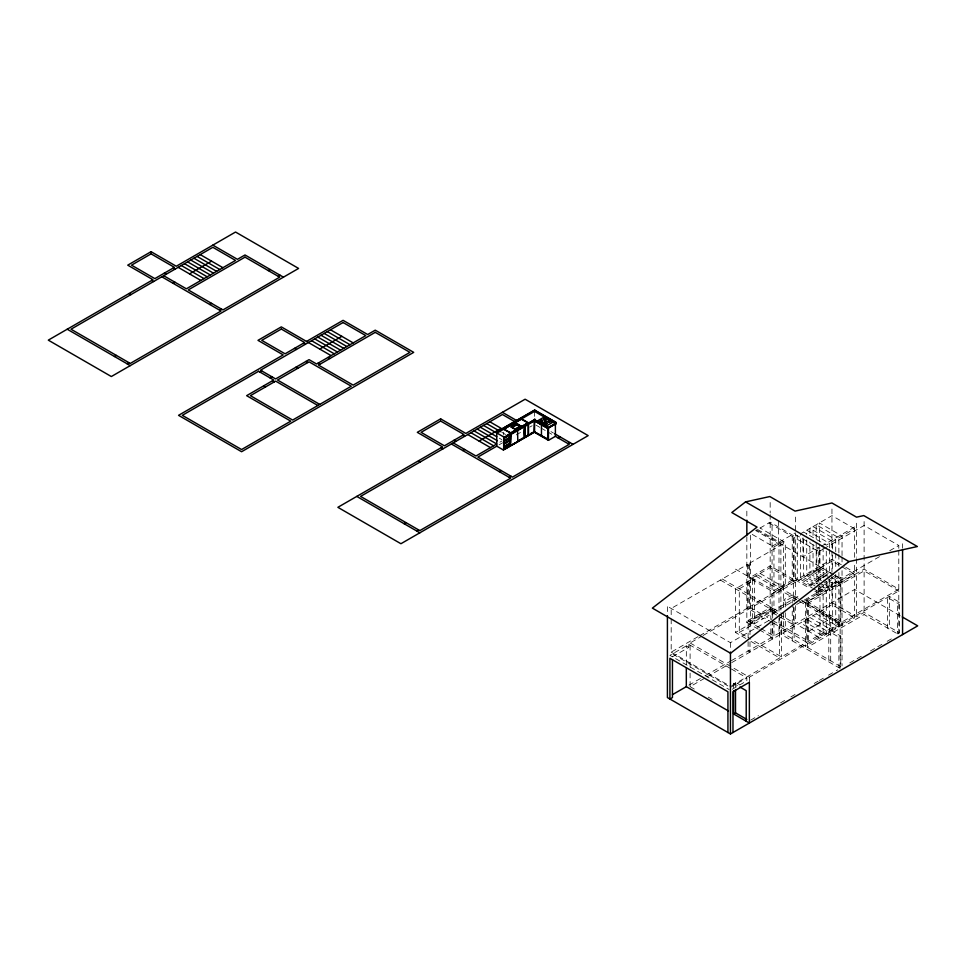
<?xml version="1.0" encoding="UTF-8"?>
<svg xmlns="http://www.w3.org/2000/svg" width="966" height="966" viewBox="0 0 966 966"><rect width="100%" height="100%" fill="white"/><g stroke="black" fill="none" stroke-linecap="round" stroke-linejoin="round"><path stroke-width="0.72" stroke-dasharray="4.83 3.62" d="M499.905 442.162L502.006 440.955M499.06 444.831L502.537 442.826M516.291 434.881L521.338 431.971M529.766 427.105L532.169 425.716M772.063 546.297L795.392 532.821L795.392 599.584M759.699 627.828L750.63 622.587L750.63 533.486L773.959 546.949L783.414 541.491L783.414 585.167L785.298 586.265L785.298 542.578L760.085 528.016M793.497 579.346L770.168 565.883L750.63 577.161L773.959 590.624L793.497 579.346L793.497 535.659L792.241 536.396L792.241 580.071L794.124 581.17L794.124 537.482L797.276 535.659L797.276 579.346M797.916 596.457L764.492 615.74L749.362 607.01L749.362 563.323L750.63 564.059L748.735 565.146L747.479 564.422L671.189 608.459L671.189 617.503M749.362 563.323L785.298 542.578M745.885 638.49L735.5 632.488L735.5 588.813L752.514 578.984L752.514 622.659L754.41 623.758L754.41 580.071L739.28 588.813L739.28 632.488L750.799 639.142M819.953 547.034L802.951 556.851L802.951 535.007M821.257 546.285L856.54 525.915M819.977 580.397L819.977 548.773L816.825 550.584L816.825 583.73M854.656 557.37L854.656 528.752L826.28 545.126L803.591 532.024M768.912 522.92L818.721 551.683L822.609 549.437M823.901 548.688L864.111 525.468L898.791 545.488L898.791 548.507M793.497 581.097L770.168 567.622L750.63 578.912L773.959 592.375L793.497 581.097L793.497 600.671M671.189 619.013L671.189 652.147L698.346 636.473M699.638 635.725L747.479 608.097L762.609 616.839L735.5 632.488M749.362 607.01L831.955 559.326L844.562 566.607M750.63 607.735L748.735 608.834L748.735 565.146M690.098 667.071L690.098 642.97L701.775 636.232M703.067 635.483L831.955 561.077L840.782 566.173M730.091 668.243L688.843 644.431L669.921 655.346L729.161 689.543M688.843 644.431L688.843 647.341L672.445 656.808L672.445 653.897L727.869 685.896M748.107 637.874L748.107 620.401L770.796 607.3L772.691 608.387L772.691 618.59M758.817 614.654L760.713 613.567M808.627 585.903L830.7 573.152L819.349 566.607L819.349 544.015M746.839 536.734L746.839 622.587L770.168 609.123L777.739 613.495M748.107 620.401L749.99 621.5L772.691 608.387M785.298 606.938L785.298 601.118L794.124 596.022L794.124 602.035M750.63 622.587L770.168 611.309L779.248 616.537M739.28 632.488L764.492 617.926L772.172 622.358M879.446 556.658L842.038 578.248L840.782 577.523L838.886 578.622L840.154 579.346L840.154 623.022L781.518 656.88L752.079 639.878M669.293 607.373L730.453 642.68L771.858 618.771M796.648 604.462L840.154 579.346M889.758 550.705L898.791 545.488M805.475 600.816L854.656 572.427L854.656 563.395M801.695 600.381L805.475 602.567L854.656 574.178L854.656 617.854L805.475 646.254L782.786 633.141M807.371 603.665L864.111 570.906L898.791 590.926L898.791 634.602L864.111 614.581L807.371 647.341L807.371 603.665L842.038 623.686L898.791 590.926M688.891 685.172L700.483 678.482M705.627 675.5L730.079 661.384M731.371 660.647L772.063 637.149L772.063 623.746M760.991 628.576L773.959 636.051L793.497 624.773L793.497 606.696M778.994 614.219L795.392 623.686L854.656 589.465L900.976 616.211M690.098 673.097L690.098 686.657L705.723 677.637M707.027 676.876L730.465 663.352M731.769 662.591L831.955 604.752L854.656 617.854M828.804 616.477L830.7 615.378M808.627 631.329L830.7 618.59M838.886 622.297L840.782 621.21L840.782 577.523M733.605 687.744L733.605 683.373L735.5 682.286L739.28 684.471M731.745 685.618L779.622 657.967L779.622 615.789M898.791 589.175L842.038 621.935L807.371 601.915L864.111 569.155L898.791 589.175L898.791 550.016M730.453 687.381L746.839 677.915L746.839 680.825L730.453 690.292M690.098 642.97L749.362 677.19L840.154 624.773L840.154 668.448L836.266 670.694M831.955 602.567L856.54 616.767L864.111 612.396L899.418 632.778L899.418 602.204L889.324 596.384L889.324 626.958L887.44 628.045L887.44 597.471L897.523 603.291L899.418 602.204M838.886 637.149L840.782 636.051L840.782 666.637L838.886 667.723L838.886 637.149L828.804 631.329L828.804 661.903L830.7 660.804L830.7 617.129M899.418 632.778L897.523 633.877L897.523 603.291M750.667 720.117L758.443 715.625M780.492 702.898L785.684 699.903M790.864 696.909L796.056 693.914M814.217 683.433L818.105 681.187M819.397 680.438L823.298 678.192M828.478 675.186L834.962 671.442M849.778 662.893L861.382 656.192M870.414 650.975L882.018 644.274M887.174 641.303L892.342 638.321M854.656 528.752L831.955 515.651L800.428 533.848L800.428 577.523L816.825 586.99M795.392 534.572L819.977 548.773M793.497 535.659L770.168 522.195L755.666 530.563L778.994 544.039L778.994 587.714M845.83 567.332L854.656 572.427M842.038 566.897L854.656 574.178M757.561 529.477L780.89 542.94L780.89 586.628M756.933 530.274L833.718 574.613M834.998 575.35L841.41 579.057M834.479 575.338L842.038 579.709M819.349 568.358L828.176 573.454M833.223 576.364L842.038 581.46M827.548 574.975L816.198 568.431L816.198 541.31M831.328 577.161L838.886 581.532M816.198 570.169L826.28 576.002M827.548 576.726L838.886 583.271M824.396 576.799L813.046 570.242L813.046 540.127M826.908 578.248L835.735 583.343L835.735 574.311M813.046 571.993L823.129 577.813M828.176 580.723L835.735 585.094L835.735 628.781L813.046 615.668M821.233 578.622L809.894 572.065L809.894 541.938M823.757 580.071L832.583 585.167L832.583 577.644M809.894 573.816L822.501 581.097M823.757 581.822L832.583 586.917L832.583 630.593L809.894 617.491M818.081 580.433L806.743 573.889L806.743 536.227M824.396 584.08L829.432 586.99L829.432 579.455M806.743 575.627L818.081 582.184M819.349 582.909L829.432 588.741L829.432 632.416L806.743 619.315M819.977 585.167L803.591 575.7L803.591 538.05M821.233 585.903L826.28 588.813L826.28 581.278M550.97 431.609L553.494 433.07M803.591 577.451L816.198 584.732M817.453 585.456L826.28 590.552L826.28 634.239L803.591 621.138M818.081 587.714L823.129 590.624L823.129 584.599M535.876 425.076L539.777 427.334M541.081 428.083L546.285 431.09M547.589 431.838L552.781 434.833M800.428 579.274L813.046 586.555M818.081 589.465L823.129 592.375L823.129 636.051L800.428 622.949M795.392 578.248L812.418 588.077M813.674 588.813L819.977 592.448L819.977 586.422M795.392 579.998L809.894 588.366M814.93 591.289L819.977 594.199L819.977 637.874L797.276 624.773M806.743 600.091L808.627 601.19M760.085 573.454L783.414 586.917L783.414 610.21M757.561 574.903L800.428 599.657M801.768 600.864L840.154 623.022M819.349 612.033L842.038 625.135M794.764 598.268L796.648 599.367L766.388 616.839L771.508 619.798M755.666 576.002L840.154 624.773M501.801 432.333L505.58 434.519M816.198 613.857L838.886 626.958L838.886 572.488M735.5 569.155L754.41 580.071M785.298 601.118L783.414 600.019L792.241 594.923L792.241 603.134M499.277 438.166L501.801 439.615M830.7 630.23L840.782 636.051M784.67 604.1L786.565 605.187M722.254 578.984L781.518 613.193L781.518 656.88M720.358 580.071L778.33 613.543M780.54 617.286L793.497 624.773M792.241 625.497L794.124 626.596M772.788 620.534L808.627 641.219L808.627 597.543M773.452 623.106L806.743 642.318L806.743 598.642M761.341 617.564L763.237 618.663M807.371 647.341L842.038 667.361M840.154 668.448L780.89 634.239L780.89 616.996M746.839 622.587L758.189 629.144M759.457 629.868L772.063 637.149M751.077 641.484L779.622 657.967M731.371 668.991L746.839 677.915M688.843 647.341L686.319 645.88L686.319 664.813M733.605 683.373L737.384 685.558M671.189 652.147L730.453 686.355M690.098 686.657L695.291 689.652M708.259 697.138L712.147 699.384M902.57 543.749L902.57 548.217M864.111 521.543L864.111 614.581M856.54 523.21L856.54 557.189M856.54 558.674L856.54 616.767M842.038 555.607L842.038 536.033L819.349 522.92L819.349 542.506M842.038 557.116L842.038 564.651M842.038 570.677L842.038 665.852M838.886 552.914L838.886 537.845L816.198 524.743L816.198 539.813M838.886 554.412L838.886 566.462M835.735 551.719L835.735 539.668L813.046 526.567L813.046 538.617M835.735 553.228L835.735 568.286M832.583 549.026L832.583 541.491L809.894 528.39L809.894 535.913M832.583 555.039L832.583 571.618M831.955 509.01L831.955 549.751M831.955 551.26L831.955 572.391M831.955 573.901L831.955 604.752M829.432 547.831L829.432 543.315L806.743 530.201L806.743 534.729M829.432 549.328L829.432 573.43M826.28 551.151L826.28 575.253M823.129 546.949L823.129 578.574M818.721 551.683L818.721 581.81M818.721 587.835L818.721 595.358L816.825 594.271L816.825 589.755M805.475 602.567L805.475 646.254M795.392 517.064L795.392 531.397M795.392 605.61L795.392 623.686M794.124 607.662L794.124 639.697L792.241 640.784L792.241 604.644M785.298 612.758L785.298 631.692L783.414 630.593L783.414 611.671M780.89 588.366L780.89 611.647M778.994 589.465L778.994 612.058M778.994 618.083L778.994 633.141M778.367 520.819L778.367 542.65M773.959 546.949L773.959 590.624M773.959 592.375L773.959 616.477M773.959 622.502L773.959 636.051M772.691 620.039L772.691 638.973L770.796 637.874L770.796 624.773M772.063 525.697L772.063 617.781M770.796 607.3L770.796 618.952M770.168 502.501L770.168 513.018M770.168 514.516L770.168 611.309M749.99 621.5L749.99 634.602M749.99 641.883L749.99 652.074L748.107 650.975L748.107 639.335M749.362 677.19L749.362 681.706M747.479 564.422L747.479 608.097M746.839 511.135L746.839 518.67M735.5 682.286L735.5 686.657M730.453 642.68L730.453 650.565M667.409 606.72L667.409 614.159M534.584 411.516L534.584 417.215M503.684 432.2L503.684 435.05"/><path stroke-width="1.45" d="M543.592 419.413L544.124 418.761M544.124 419.486L545.114 419.051M544.607 421.599L544.607 421.381M544.607 421.091L545.911 421.285L545.488 421.888M544.244 419.908L545.162 419.015M545.222 423.567L546.804 423.676M545.669 423.724L547.01 423.277M549.074 422.359C550.958 421.2 547.384 422.83 548.277 421.466M549.243 422.323L549.787 421.671L548.893 421.55M541.081 420.524L540.839 421.152M543.858 418.918L543.858 419.618M542.324 421.224L542.324 420.524M545.102 419.618L544.027 418.676M545.911 421.695L545.802 420.91M545.5 423.072L545.5 423.772M545.935 423.168L545.609 423.857M549.509 422.166L549.4 421.381M745.583 501.885L731.817 512.535L757.042 527.098L652.376 608.121L730.562 653.258L848.981 561.584L917.362 546.527L863.773 515.578L856.54 517.172L831.955 502.984L795.054 511.111L769.83 496.548L745.583 501.885L848.981 561.584M540.936 420.753L541.709 420.319M542.481 421.273L541.709 421.43M545.114 419.775L544.981 418.833M548.12 421.418L549.123 421.176M173.131 283.352L175.027 282.265M189.529 273.885L211.59 261.146M114.495 356.514L116.391 355.428M209.694 304.459L211.59 303.372M268.331 270.613L270.226 269.514M127.114 363.796L128.997 362.709M219.789 310.291L221.673 309.192M278.425 276.433L280.309 275.346M306.524 341.433L343.087 320.326L367.684 334.526L375.243 330.155L413.702 352.361L241.585 451.726L178.541 415.332L283.195 354.908L257.982 340.346L281.311 326.882L331.109 355.633M259.866 372.019L261.762 370.92M269.961 377.839L271.844 376.74M319.77 349.076L341.831 336.337M462.702 450.53L464.598 449.444M479.1 441.076L501.161 428.336L489.822 421.78M496.753 446.171L503.431 450.023L534.331 432.188L548.447 440.339L555.39 436.342L569.252 444.348L512.511 477.107L477.844 457.087L496.753 446.171L496.753 431.899L534.584 410.055L555.885 422.359L555.885 423.82L548.447 428.119L534.584 420.101L534.584 419.087M496.753 431.899L534.584 410.345L555.885 422.359M507.15 435.352L528.281 422.722L510.628 432.913L503.938 429.061L497.007 433.07L504.192 437.212L534.584 419.667L548.447 427.672L555.643 423.531M503.938 429.061L534.584 411.371L555.885 423.82M503.684 429.351L521.338 419.159M511.195 427.057L516.858 423.567L520.771 426.115M516.931 423.82L511.316 427.057L515.228 429.025L520.771 425.825M512.33 427.419L516.858 424.799L519.889 426.549M507.778 435.437L524.876 426.006M514.093 431.79L523.343 426.453M524.876 425.571C526.856 452.982 519.406 424.726 527.895 423.82M525.878 424.98L534.584 420.391M534.584 431.609L534.584 419.956M504.192 437.646L535.079 419.377M503.817 449.081L504.445 437.791L510.628 434.229M504.312 438.31L510.241 434.591M510.869 445.592L524.743 437.574L524.743 426.513L510.869 434.519L510.374 445.29M528.281 423.603L528.281 424.617L525.118 426.296L524.623 437.067M534.838 420.693L528.523 424.328L528.523 435.388L527.895 435.461M504.312 440.641L510.241 436.922M504.312 441.22L510.495 437.646L510.495 439.977L504.312 443.551M541.974 422.311L541.346 421.949L543.737 423.325M541.721 422.456L542.481 422.601M504.312 444.131L510.241 440.411M542.735 423.036L543.484 423.18M541.455 423.929L541.455 435.581M543.991 423.18L543.484 422.891M504.312 446.461L510.241 442.742M504.312 447.186L510.495 443.623L510.495 445.809L504.312 449.371M503.431 450.023L503.431 449.299L517.812 441.583L517.559 429.785M518.464 440.629L528.028 435.098M530.394 433.734L532.761 432.37M548.447 439.615L533.944 431.681L534.452 420.319M503.431 449.299L504.071 449.226L504.192 437.212M525.118 437.356L528.148 435.618L528.148 424.545M528.523 435.388L534.838 431.754M534.198 420.174L548.072 427.745L548.072 439.397L534.584 431.899M549.569 426.887L555.39 423.531M534.198 420.765L548.072 428.336M404.078 523.705L405.962 522.606M499.277 471.65L501.161 470.551M557.913 437.791L559.797 436.704M416.684 530.974L418.58 529.887M509.36 477.47L511.255 476.383M567.996 443.623L569.892 442.525M672.445 694.663L686.319 686.657L728.497 711M733.605 690.654L733.605 713.946L735.5 712.86L746.839 719.416M667.409 615.656L667.409 697.573L730.453 733.967L917.7 625.859L902.256 616.948M545.114 419.486L544.474 419.824M544.667 421.128L545.742 421.043M545.923 421.852L544.522 421.744M546.744 423.639L545.669 424.014L545.222 423.277M541.89 421.128L542.59 420.729L541.89 420.331M542.155 421.176L541.069 421.091M548.712 421.562L548.386 422.251M549.34 422.408L548.447 422.408M546.297 423.965L547.01 423.567L546.478 422.915M541.479 420.524L542.155 420.572M548.664 421.466L549.34 421.514M541.938 420.222L540.936 420.464L541.081 421.224M541.709 420.608L542.324 420.814M545.488 420.802L546.188 421.49M545.935 423.965L545.404 423.277M549.243 421.309L549.606 421.961M542.059 420.367L542.59 421.019M541.346 421.949L543.991 423.47M534.584 420.838L547.819 428.481L547.819 439.542M283.461 277.17L245.002 254.964L237.443 259.323L212.846 245.135M554.75 433.794L573.043 444.348M521.592 418.87L528.281 422.722M521.592 419.304L528.281 423.168M502.429 412.313L516.665 420.536M524.49 425.789L525.25 425.789M515.035 421.78L502.429 414.499L360.572 496.403L419.836 530.612L510.628 478.194L451.364 443.986M516.858 423.784L520.903 426.115L515.228 429.387L511.255 427.093M503.938 429.496L510.628 432.913M200.24 254.601L222.941 267.703M330.481 329.792L353.182 342.894M197.088 256.413L219.789 269.514M327.329 331.616L350.03 344.717M486.659 423.603L500.533 431.609M510.241 437.501L504.071 441.076M510.241 439.832L504.071 443.406M193.937 258.236L216.638 271.337M324.178 333.427L346.879 346.528M483.507 425.414L497.381 433.432M496.753 433.36L497.007 432.043M503.684 437.356L504.445 437.791M510.241 443.479L504.071 447.041M190.785 260.059L213.486 273.161M321.026 335.25L343.727 348.352M480.356 427.238L496.753 436.704M187.633 261.871L210.334 274.984M317.874 337.074L340.575 350.175M477.204 429.061L497.381 440.713M184.482 263.694L207.183 276.795M314.723 338.885L337.424 351.998M474.052 430.884L496.753 443.986L475.948 456L453.247 442.887M181.33 265.517L204.031 278.619M311.571 340.708L334.26 353.81M470.901 432.696L493.602 445.809M178.179 267.341L200.868 280.442M467.749 434.519L490.45 447.62M173.131 268.065L175.027 269.152M303.372 343.256L305.268 344.355M327.957 357.456L329.853 358.543M462.702 435.243L464.598 436.342M164.305 273.161L166.2 274.247M294.545 348.352L296.441 349.45M453.875 440.339L455.771 441.438M317.874 363.276L319.77 364.375M163.677 275.708L186.378 288.81L235.547 260.422L212.846 247.32L71.001 329.213L130.265 363.433L221.045 311.016L161.781 276.795M305.896 361.453L307.792 362.552M151.698 280.442L153.582 281.529M441.269 447.62L443.165 448.719M295.813 367.285L297.697 368.372M128.997 293.543L130.893 294.63M418.58 460.734L420.464 461.82M319.77 404.404L277.52 380.024L309.048 361.827L351.286 386.207L292.65 420.065L250.411 395.674L275.636 381.111L317.874 405.503M272.484 380.749L274.368 381.836M263.658 385.845L265.541 386.931M739.908 687.019L746.211 690.654L746.211 721.228M67.209 329.213L130.265 365.619M356.792 496.403L419.836 532.797M733.605 713.946L749.362 723.051L749.362 682.286L732.977 691.753L732.977 732.518M902.57 549.702L902.57 634.602M746.839 520.167L746.839 535.236M735.5 689.567L735.5 712.86M730.453 652.05L730.453 733.967M727.929 732.518L727.929 691.753L669.921 658.257L669.921 699.034L672.445 697.573L672.445 659.718M686.319 667.723L686.319 686.657M555.643 422.504L555.643 423.965L555.136 423.241M555.39 422.07L555.39 436.342M548.447 427.093L548.447 440.339M542.989 422.891L542.481 422.311M534.838 410.2L534.838 411.661M534.584 410.055L534.584 411.516M534.331 431.464L534.331 432.188M516.858 423.567L516.858 424.799M511.002 434.012L510.241 434.012L510.241 445.664L510.628 433.794M510.495 434.736L510.495 437.067M510.495 440.568L510.495 442.887M503.684 436.922L503.684 449.444M151.07 251.679L127.741 265.155L152.954 279.717L48.3 340.141L111.344 376.535L298.591 268.427L235.547 232.033L176.283 266.242L151.07 251.679M151.07 253.865L131.521 265.155L154.85 278.619L174.399 267.341L151.07 253.865M245.002 257.149L188.261 289.909L222.941 309.929L279.681 277.17L245.002 257.149M281.311 329.056L261.762 340.346L285.091 353.81L304.628 342.532L281.311 329.056M258.61 371.282L182.32 415.332L241.585 449.54L290.766 421.152L246.632 395.674L273.74 380.024L258.61 371.282M343.087 322.511L260.506 370.195L275.636 378.926L309.048 359.642L316.619 364.001L365.788 335.613L343.087 322.511M375.243 332.34L318.502 365.1L353.182 385.12L409.922 352.361L375.243 332.34M440.641 418.87L417.312 432.333L442.537 446.896L337.871 507.319L400.926 543.725L588.173 435.618L525.118 399.212L465.853 433.432L440.641 418.87M440.641 421.055L421.091 432.333L444.42 445.809L463.97 434.519L440.641 421.055M543.665 417.336L538.11 420.548L546.937 425.644L552.48 422.432L543.665 417.336"/></g></svg>
